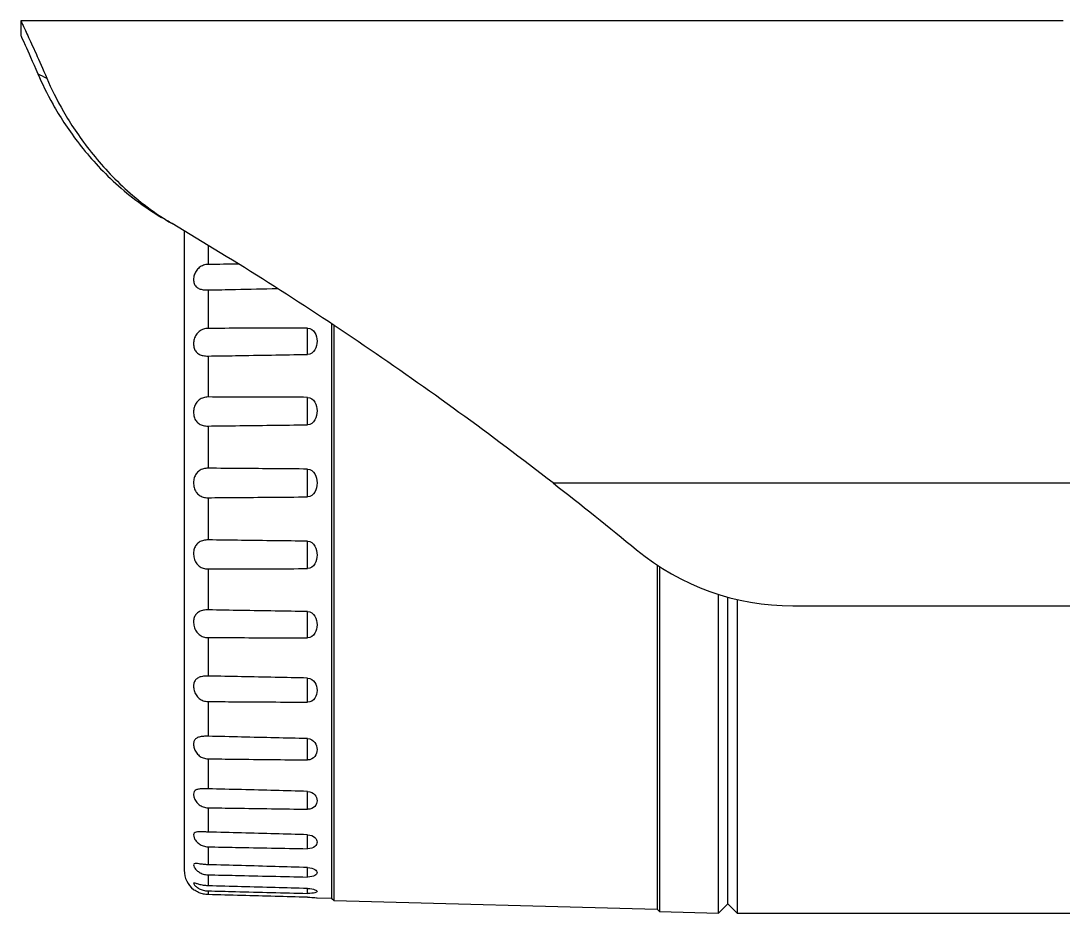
# Model space of a CAD drawing. Header units: millimetres. Extents: x 89860 to 502050, y -351975 to 882300.
# Drawn here: x 362672.8 to 362912.9, y -276699 to -276493.6 of the extents above; entities that cross this region are included whole.
import ezdxf

# ---------------------------------------------------------------- set-up
doc = ezdxf.new("R2010")
doc.units = ezdxf.units.MM
doc.header["$LTSCALE"] = 150
doc.layers.add('-----20 General Symbol', color=3, linetype='Continuous')
doc.layers.add('-----29 Cable Schedule', color=1, linetype='Continuous')

# ---------------------------------------------------------------- blocks, each defined once
blk = doc.blocks.new('A$C93139d4c')
at = {"layer": '-----20 General Symbol'}
for p, q in [((-31074.26, -18387.25), (-31554.34, -18387.25)), ((-31554.34, -18387.25), (-31554.34, -18394.04)), ((-31479.08, -18483.91), (-31479.08, -18600)), ((-31468.06, -18490.57), (-31468.06, -18499.38)), ((-31468.06, -18511.13), (-31468.06, -18528.81)), ((-31422.35, -18540.8), (-31422.35, -18528.75)), ((-31411.18, -18526.73), (-31411.18, -18600)), ((-31410.08, -18792.27), (-31410.08, -18527.47)), ((-31468.06, -18541.56), (-31468.06, -18560.41)), ((-31422.35, -18573.2), (-31422.35, -18560.57)), ((-31468.06, -18573.78), (-31468.06, -18593.22)), ((-31422.35, -18606.41), (-31422.35, -18593.59)), ((-31479.08, -18600), (-31479.08, -18778.31)), ((-31411.18, -18600), (-31411.18, -18791.14)), ((-31309.22, -18600), (-30694.29, -18600)), ((-31468.06, -18606.78), (-31468.06, -18626.22)), ((-31422.35, -18639.43), (-31422.35, -18626.8)), ((-31468.06, -18639.59), (-31468.06, -18658.44)), ((-31261.24, -18637.8), (-31261.24, -18796.19)), ((-31260.14, -18638.5), (-31260.14, -18797.33)), ((-31232.95, -18798.04), (-31232.95, -18651.32)), ((-31228.71, -18793.79), (-31228.71, -18652.55)), ((-31224.46, -18653.62), (-31224.46, -18798.04)), ((-31422.35, -18671.25), (-31422.35, -18659.2)), ((-31198.78, -18656.58), (-30722.58, -18656.58)), ((-31468.06, -18671.19), (-31468.06, -18688.87)), ((-31422.35, -18700.91), (-31422.35, -18689.8)), ((-31468.06, -18700.62), (-31468.06, -18716.61)), ((-31422.35, -18727.5), (-31422.35, -18717.67)), ((-31468.06, -18727), (-31468.06, -18740.8)), ((-31422.35, -18750.21), (-31422.35, -18741.97)), ((-31468.06, -18749.52), (-31468.06, -18760.72)), ((-31422.35, -18768.36), (-31422.35, -18761.95)), ((-31468.06, -18767.5), (-31468.06, -18775.75)), ((-31468.06, -18780.39), (-31468.06, -18785.44)), ((-31422.35, -18781.4), (-31422.35, -18777.01)), ((-31468.06, -18787.8), (-31468.06, -18789.5)), ((-31422.35, -18788.92), (-31422.35, -18786.69)), ((-31417.89, -18790.93), (-31411.18, -18791.11)), ((-31411.18, -18791.14), (-31410.08, -18792.27)), ((-31410.08, -18792.27), (-31261.24, -18796.17)), ((-31232.95, -18798.04), (-31228.71, -18793.79)), ((-31228.71, -18793.79), (-31224.46, -18798.04)), ((-31261.24, -18796.19), (-31260.14, -18797.33)), ((-31260.14, -18797.33), (-31232.95, -18798.04)), ((-31224.46, -18798.04), (-30930.24, -18798.04))]:
    blk.add_line(p, q, dxfattribs=at)
at = {"layer": '-----20 General Symbol', "extrusion": (6.12303e-17, 0, -1)}
blk.add_arc((32353.3, -19945.55), 1703.12, 127.8096, 129.46793, dxfattribs=at)
at = {"layer": '-----20 General Symbol'}
for centre, radius, start, end in [((-31198.78, -18543.42), 113.16, 230.5321, 270), ((-31467.77, -18778.31), 11.32, 180, 231.6492)]:
    blk.add_arc(centre, radius, start, end, dxfattribs=at)
for points, knots in [([(-31554.34, -18387.25), (-31554.34, -18387.24), (-31554.07, -18387.82), (-31552.99, -18390.09), (-31552.2, -18391.78), (-31549.09, -18398.47), (-31546.02, -18405.19), (-31542.38, -18413.69)], [0, 0, 0, 0, 0.249986, 0.249986, 0.49999, 0.49999, 1, 1, 1, 1]), ([(-31554.34, -18394.04), (-31554.34, -18394.04), (-31554.34, -18394.04), (-31554.34, -18394.04), (-31553.66, -18395.51), (-31550.95, -18401.48), (-31548.98, -18405.88), (-31546.5, -18411.66)], [0, 0, 0, 0, 0.000065, 0.000065, 0.500032, 0.500032, 1, 1, 1, 1]), ([(-31546.5, -18411.66), (-31544.72, -18415.81), (-31542.45, -18420.55), (-31536.53, -18431.03), (-31532.83, -18436.82), (-31523.67, -18448.84), (-31518.28, -18454.98), (-31505.4, -18466.97), (-31497.97, -18472.76), (-31489.53, -18477.73)], [0, 0, 0, 0, 0.25, 0.25, 0.5, 0.5, 0.75, 0.75, 1, 1, 1, 1]), ([(-31542.38, -18413.69), (-31540.37, -18418.38), (-31537.86, -18423.54), (-31531.5, -18434.56), (-31527.62, -18440.47), (-31518.18, -18452.55), (-31512.74, -18458.58), (-31500.03, -18470.21), (-31492.75, -18475.8), (-31484.65, -18480.61)], [0, 0, 0, 0, 0.25, 0.25, 0.5, 0.5, 0.75, 0.75, 1, 1, 1, 1]), ([(-31309.22, -18600), (-31337.98, -18577.68), (-31366.97, -18556.66), (-31410.86, -18526.85), (-31425.55, -18517.2), (-31455.05, -18498.47), (-31469.91, -18489.35), (-31484.65, -18480.61)], [0, 0, 0, 0, 0.5, 0.5, 0.75, 0.75, 1, 1, 1, 1]), ([(-31468.06, -18499.38), (-31468.8, -18499.38), (-31469.54, -18499.51), (-31470.93, -18499.99), (-31471.59, -18500.36), (-31472.73, -18501.27), (-31473.22, -18501.83), (-31473.98, -18503.02), (-31474.27, -18503.66), (-31474.67, -18504.97), (-31474.78, -18505.64), (-31474.8, -18506.94), (-31474.71, -18507.58), (-31474.33, -18508.71), (-31474.02, -18509.21), (-31473.21, -18510.01), (-31472.71, -18510.32), (-31471.59, -18510.76), (-31470.96, -18510.91), (-31469.62, -18511.1), (-31468.89, -18511.14), (-31468.14, -18511.13), (-31468.1, -18511.13), (-31468.06, -18511.13)], [0, 0, 0, 0, 0.100007, 0.100007, 0.200234, 0.200234, 0.298337, 0.298337, 0.394029, 0.394029, 0.493029, 0.493029, 0.597074, 0.597074, 0.701745, 0.701745, 0.801477, 0.801477, 0.897233, 0.897233, 0.994918, 0.994918, 1, 1, 1, 1]), ([(-31468.06, -18511.13), (-31463.88, -18511.04), (-31459.69, -18510.96), (-31449.05, -18510.75), (-31442.59, -18510.61), (-31436.14, -18510.48)], [0, 0, 0, 0, 0.393445, 0.393445, 1, 1, 1, 1]), ([(-31468.06, -18528.81), (-31468.8, -18528.82), (-31469.54, -18528.93), (-31470.93, -18529.4), (-31471.59, -18529.75), (-31472.73, -18530.65), (-31473.22, -18531.21), (-31473.98, -18532.41), (-31474.27, -18533.07), (-31474.67, -18534.43), (-31474.78, -18535.15), (-31474.8, -18536.56), (-31474.71, -18537.27), (-31474.33, -18538.54), (-31474.02, -18539.13), (-31473.21, -18540.08), (-31472.71, -18540.47), (-31471.59, -18541.04), (-31470.96, -18541.25), (-31469.62, -18541.51), (-31468.89, -18541.57), (-31468.14, -18541.56), (-31468.1, -18541.56), (-31468.06, -18541.56)], [0, 0, 0, 0, 0.100007, 0.100007, 0.200234, 0.200234, 0.298337, 0.298337, 0.394029, 0.394029, 0.493029, 0.493029, 0.597074, 0.597074, 0.701745, 0.701745, 0.801477, 0.801477, 0.897233, 0.897233, 0.994918, 0.994918, 1, 1, 1, 1]), ([(-31422.35, -18528.75), (-31427.32, -18528.75), (-31432.28, -18528.76), (-31447.52, -18528.78), (-31457.79, -18528.8), (-31468.06, -18528.81)], [0, 0, 0, 0, 0.325856, 0.325856, 1, 1, 1, 1]), ([(-31422.35, -18528.75), (-31420.89, -18528.75), (-31419.58, -18529.64), (-31418.15, -18531.97), (-31417.89, -18533.33), (-31417.89, -18536.06), (-31418.14, -18537.44), (-31419.58, -18539.83), (-31420.89, -18540.78), (-31422.35, -18540.8)], [0, 0, 0, 0, 0.25, 0.25, 0.5, 0.5, 0.75, 0.75, 1, 1, 1, 1]), ([(-31468.06, -18541.56), (-31463.88, -18541.5), (-31459.69, -18541.43), (-31444.45, -18541.17), (-31433.4, -18540.99), (-31422.35, -18540.8)], [0, 0, 0, 0, 0.274778, 0.274778, 1, 1, 1, 1]), ([(-31468.06, -18560.41), (-31468.8, -18560.41), (-31469.54, -18560.52), (-31470.93, -18560.95), (-31471.59, -18561.29), (-31472.73, -18562.14), (-31473.22, -18562.68), (-31473.98, -18563.86), (-31474.27, -18564.51), (-31474.67, -18565.89), (-31474.78, -18566.63), (-31474.8, -18568.1), (-31474.71, -18568.85), (-31474.33, -18570.24), (-31474.02, -18570.9), (-31473.21, -18571.98), (-31472.71, -18572.43), (-31471.59, -18573.12), (-31470.96, -18573.37), (-31469.62, -18573.7), (-31468.89, -18573.78), (-31468.14, -18573.78), (-31468.1, -18573.78), (-31468.06, -18573.78)], [0, 0, 0, 0, 0.100007, 0.100007, 0.200234, 0.200234, 0.298337, 0.298337, 0.394029, 0.394029, 0.493029, 0.493029, 0.597074, 0.597074, 0.701745, 0.701745, 0.801477, 0.801477, 0.897233, 0.897233, 0.994918, 0.994918, 1, 1, 1, 1]), ([(-31422.35, -18560.57), (-31427.32, -18560.55), (-31432.28, -18560.53), (-31447.52, -18560.48), (-31457.79, -18560.45), (-31468.06, -18560.41)], [0, 0, 0, 0, 0.325856, 0.325856, 1, 1, 1, 1]), ([(-31422.35, -18560.57), (-31420.89, -18560.57), (-31419.58, -18561.53), (-31418.15, -18563.98), (-31417.89, -18565.42), (-31417.89, -18568.27), (-31418.14, -18569.72), (-31419.58, -18572.2), (-31420.89, -18573.18), (-31422.35, -18573.2)], [0, 0, 0, 0, 0.25, 0.25, 0.5, 0.5, 0.75, 0.75, 1, 1, 1, 1]), ([(-31468.06, -18573.78), (-31463.88, -18573.72), (-31459.69, -18573.67), (-31444.45, -18573.48), (-31433.4, -18573.34), (-31422.35, -18573.2)], [0, 0, 0, 0, 0.274778, 0.274778, 1, 1, 1, 1]), ([(-31468.06, -18593.22), (-31468.8, -18593.21), (-31469.54, -18593.3), (-31470.93, -18593.69), (-31471.59, -18593.99), (-31472.73, -18594.78), (-31473.22, -18595.28), (-31473.98, -18596.4), (-31474.27, -18597.04), (-31474.67, -18598.38), (-31474.78, -18599.12), (-31474.8, -18600.61), (-31474.71, -18601.39), (-31474.33, -18602.85), (-31474.02, -18603.55), (-31473.21, -18604.73), (-31472.71, -18605.23), (-31471.59, -18606.01), (-31470.96, -18606.3), (-31469.62, -18606.68), (-31468.89, -18606.78), (-31468.14, -18606.78), (-31468.1, -18606.78), (-31468.06, -18606.78)], [0, 0, 0, 0, 0.100007, 0.100007, 0.200234, 0.200234, 0.298337, 0.298337, 0.394029, 0.394029, 0.493029, 0.493029, 0.597074, 0.597074, 0.701745, 0.701745, 0.801477, 0.801477, 0.897233, 0.897233, 0.994918, 0.994918, 1, 1, 1, 1]), ([(-31422.35, -18593.59), (-31427.32, -18593.55), (-31432.28, -18593.5), (-31447.52, -18593.38), (-31457.79, -18593.3), (-31468.06, -18593.22)], [0, 0, 0, 0, 0.325856, 0.325856, 1, 1, 1, 1]), ([(-31422.35, -18593.59), (-31420.89, -18593.6), (-31419.58, -18594.58), (-31418.15, -18597.08), (-31417.89, -18598.55), (-31417.89, -18601.45), (-31418.14, -18602.91), (-31419.58, -18605.42), (-31420.89, -18606.4), (-31422.35, -18606.41)], [0, 0, 0, 0, 0.25, 0.25, 0.5, 0.5, 0.75, 0.75, 1, 1, 1, 1]), ([(-31468.06, -18606.78), (-31463.88, -18606.75), (-31459.69, -18606.72), (-31444.45, -18606.6), (-31433.4, -18606.51), (-31422.35, -18606.41)], [0, 0, 0, 0, 0.274778, 0.274778, 1, 1, 1, 1]), ([(-31468.06, -18626.22), (-31468.8, -18626.22), (-31469.54, -18626.29), (-31470.93, -18626.62), (-31471.59, -18626.88), (-31472.73, -18627.58), (-31473.22, -18628.03), (-31473.98, -18629.06), (-31474.27, -18629.65), (-31474.67, -18630.93), (-31474.78, -18631.64), (-31474.8, -18633.1), (-31474.71, -18633.88), (-31474.33, -18635.36), (-31474.02, -18636.09), (-31473.21, -18637.33), (-31472.71, -18637.87), (-31471.59, -18638.71), (-31470.96, -18639.03), (-31469.62, -18639.46), (-31468.89, -18639.58), (-31468.14, -18639.59), (-31468.1, -18639.59), (-31468.06, -18639.59)], [0, 0, 0, 0, 0.100007, 0.100007, 0.200234, 0.200234, 0.298337, 0.298337, 0.394029, 0.394029, 0.493029, 0.493029, 0.597074, 0.597074, 0.701745, 0.701745, 0.801477, 0.801477, 0.897233, 0.897233, 0.994918, 0.994918, 1, 1, 1, 1]), ([(-31422.35, -18626.8), (-31427.32, -18626.74), (-31432.28, -18626.67), (-31447.52, -18626.48), (-31457.79, -18626.35), (-31468.06, -18626.22)], [0, 0, 0, 0, 0.325856, 0.325856, 1, 1, 1, 1]), ([(-31422.35, -18626.8), (-31420.89, -18626.82), (-31419.58, -18627.79), (-31418.15, -18630.28), (-31417.89, -18631.73), (-31417.89, -18634.58), (-31418.14, -18636.02), (-31419.58, -18638.47), (-31420.89, -18639.43), (-31422.35, -18639.43)], [0, 0, 0, 0, 0.25, 0.25, 0.5, 0.5, 0.75, 0.75, 1, 1, 1, 1]), ([(-31468.06, -18639.59), (-31463.88, -18639.57), (-31459.69, -18639.56), (-31444.45, -18639.51), (-31433.4, -18639.47), (-31422.35, -18639.43)], [0, 0, 0, 0, 0.274778, 0.274778, 1, 1, 1, 1]), ([(-31468.06, -18658.44), (-31468.8, -18658.42), (-31469.54, -18658.48), (-31470.93, -18658.74), (-31471.59, -18658.96), (-31472.73, -18659.54), (-31473.22, -18659.93), (-31473.98, -18660.83), (-31474.27, -18661.36), (-31474.67, -18662.53), (-31474.78, -18663.19), (-31474.8, -18664.59), (-31474.71, -18665.34), (-31474.33, -18666.81), (-31474.02, -18667.54), (-31473.21, -18668.8), (-31472.71, -18669.36), (-31471.59, -18670.24), (-31470.96, -18670.58), (-31469.62, -18671.05), (-31468.89, -18671.17), (-31468.14, -18671.19), (-31468.1, -18671.19), (-31468.06, -18671.19)], [0, 0, 0, 0, 0.100007, 0.100007, 0.200234, 0.200234, 0.298337, 0.298337, 0.394029, 0.394029, 0.493029, 0.493029, 0.597074, 0.597074, 0.701745, 0.701745, 0.801477, 0.801477, 0.897233, 0.897233, 0.994918, 0.994918, 1, 1, 1, 1]), ([(-31422.35, -18659.2), (-31427.32, -18659.12), (-31432.28, -18659.03), (-31447.52, -18658.78), (-31457.79, -18658.61), (-31468.06, -18658.44)], [0, 0, 0, 0, 0.325856, 0.325856, 1, 1, 1, 1]), ([(-31422.35, -18659.2), (-31420.89, -18659.22), (-31419.58, -18660.17), (-31418.15, -18662.55), (-31417.89, -18663.94), (-31417.89, -18666.67), (-31418.14, -18668.03), (-31419.58, -18670.35), (-31420.89, -18671.25), (-31422.35, -18671.25)], [0, 0, 0, 0, 0.25, 0.25, 0.5, 0.5, 0.75, 0.75, 1, 1, 1, 1]), ([(-31468.06, -18671.19), (-31463.88, -18671.19), (-31459.69, -18671.2), (-31444.45, -18671.22), (-31433.4, -18671.24), (-31422.35, -18671.25)], [0, 0, 0, 0, 0.274778, 0.274778, 1, 1, 1, 1]), ([(-31468.06, -18688.87), (-31468.8, -18688.86), (-31469.54, -18688.89), (-31470.93, -18689.08), (-31471.59, -18689.24), (-31472.73, -18689.69), (-31473.22, -18690), (-31473.98, -18690.75), (-31474.27, -18691.2), (-31474.67, -18692.24), (-31474.78, -18692.83), (-31474.8, -18694.11), (-31474.71, -18694.82), (-31474.33, -18696.22), (-31474.02, -18696.93), (-31473.21, -18698.18), (-31472.71, -18698.75), (-31471.59, -18699.64), (-31470.96, -18699.99), (-31469.62, -18700.47), (-31468.89, -18700.61), (-31468.14, -18700.62), (-31468.1, -18700.62), (-31468.06, -18700.62)], [0, 0, 0, 0, 0.100007, 0.100007, 0.200234, 0.200234, 0.298337, 0.298337, 0.394029, 0.394029, 0.493029, 0.493029, 0.597074, 0.597074, 0.701745, 0.701745, 0.801477, 0.801477, 0.897233, 0.897233, 0.994918, 0.994918, 1, 1, 1, 1]), ([(-31422.35, -18689.8), (-31427.32, -18689.7), (-31432.28, -18689.6), (-31447.52, -18689.29), (-31457.79, -18689.08), (-31468.06, -18688.87)], [0, 0, 0, 0, 0.325856, 0.325856, 1, 1, 1, 1]), ([(-31422.35, -18689.8), (-31420.89, -18689.83), (-31419.58, -18690.71), (-31418.15, -18692.93), (-31417.89, -18694.21), (-31417.89, -18696.72), (-31418.14, -18697.97), (-31419.58, -18700.1), (-31420.89, -18700.92), (-31422.35, -18700.91)], [0, 0, 0, 0, 0.25, 0.25, 0.5, 0.5, 0.75, 0.75, 1, 1, 1, 1]), ([(-31468.06, -18700.62), (-31463.88, -18700.65), (-31459.69, -18700.68), (-31444.45, -18700.77), (-31433.4, -18700.84), (-31422.35, -18700.91)], [0, 0, 0, 0, 0.274778, 0.274778, 1, 1, 1, 1]), ([(-31468.06, -18716.61), (-31468.8, -18716.59), (-31469.54, -18716.6), (-31470.93, -18716.71), (-31471.59, -18716.81), (-31472.73, -18717.12), (-31473.22, -18717.34), (-31473.98, -18717.92), (-31474.27, -18718.28), (-31474.67, -18719.14), (-31474.78, -18719.65), (-31474.8, -18720.78), (-31474.71, -18721.42), (-31474.33, -18722.71), (-31474.02, -18723.38), (-31473.21, -18724.58), (-31472.71, -18725.13), (-31471.59, -18726.01), (-31470.96, -18726.36), (-31469.62, -18726.84), (-31468.89, -18726.98), (-31468.14, -18727), (-31468.1, -18727), (-31468.06, -18727)], [0, 0, 0, 0, 0.100007, 0.100007, 0.200234, 0.200234, 0.298337, 0.298337, 0.394029, 0.394029, 0.493029, 0.493029, 0.597074, 0.597074, 0.701745, 0.701745, 0.801477, 0.801477, 0.897233, 0.897233, 0.994918, 0.994918, 1, 1, 1, 1]), ([(-31422.35, -18717.67), (-31427.32, -18717.55), (-31432.28, -18717.44), (-31447.52, -18717.08), (-31457.79, -18716.85), (-31468.06, -18716.61)], [0, 0, 0, 0, 0.325856, 0.325856, 1, 1, 1, 1]), ([(-31422.35, -18717.67), (-31420.89, -18717.71), (-31419.58, -18718.5), (-31418.15, -18720.48), (-31417.89, -18721.62), (-31417.89, -18723.84), (-31418.14, -18724.94), (-31419.58, -18726.8), (-31420.89, -18727.51), (-31422.35, -18727.5)], [0, 0, 0, 0, 0.25, 0.25, 0.5, 0.5, 0.75, 0.75, 1, 1, 1, 1]), ([(-31468.06, -18727), (-31463.88, -18727.05), (-31459.69, -18727.09), (-31444.45, -18727.26), (-31433.4, -18727.38), (-31422.35, -18727.5)], [0, 0, 0, 0, 0.274778, 0.274778, 1, 1, 1, 1]), ([(-31468.06, -18740.8), (-31468.8, -18740.78), (-31469.54, -18740.77), (-31470.93, -18740.79), (-31471.59, -18740.83), (-31472.73, -18740.99), (-31473.22, -18741.12), (-31473.98, -18741.5), (-31474.27, -18741.76), (-31474.67, -18742.42), (-31474.78, -18742.83), (-31474.8, -18743.77), (-31474.71, -18744.33), (-31474.33, -18745.47), (-31474.02, -18746.08), (-31473.21, -18747.19), (-31472.71, -18747.71), (-31471.59, -18748.55), (-31470.96, -18748.89), (-31469.62, -18749.36), (-31468.89, -18749.5), (-31468.14, -18749.52), (-31468.1, -18749.52), (-31468.06, -18749.52)], [0, 0, 0, 0, 0.100007, 0.100007, 0.200234, 0.200234, 0.298337, 0.298337, 0.394029, 0.394029, 0.493029, 0.493029, 0.597074, 0.597074, 0.701745, 0.701745, 0.801477, 0.801477, 0.897233, 0.897233, 0.994918, 0.994918, 1, 1, 1, 1]), ([(-31422.35, -18741.97), (-31427.32, -18741.84), (-31432.28, -18741.71), (-31447.52, -18741.32), (-31457.79, -18741.06), (-31468.06, -18740.8)], [0, 0, 0, 0, 0.325856, 0.325856, 1, 1, 1, 1]), ([(-31422.35, -18741.97), (-31420.89, -18742.01), (-31419.58, -18742.69), (-31418.15, -18744.37), (-31417.89, -18745.33), (-31417.89, -18747.2), (-31418.14, -18748.11), (-31419.58, -18749.65), (-31420.89, -18750.23), (-31422.35, -18750.21)], [0, 0, 0, 0, 0.25, 0.25, 0.5, 0.5, 0.75, 0.75, 1, 1, 1, 1]), ([(-31468.06, -18749.52), (-31463.88, -18749.59), (-31459.69, -18749.65), (-31444.45, -18749.88), (-31433.4, -18750.05), (-31422.35, -18750.21)], [0, 0, 0, 0, 0.274778, 0.274778, 1, 1, 1, 1]), ([(-31468.06, -18760.72), (-31468.8, -18760.7), (-31469.54, -18760.66), (-31470.93, -18760.6), (-31471.59, -18760.57), (-31472.73, -18760.57), (-31473.22, -18760.6), (-31473.98, -18760.79), (-31474.27, -18760.94), (-31474.67, -18761.37), (-31474.78, -18761.67), (-31474.8, -18762.4), (-31474.71, -18762.85), (-31474.33, -18763.81), (-31474.02, -18764.34), (-31473.21, -18765.33), (-31472.71, -18765.8), (-31471.59, -18766.58), (-31470.96, -18766.9), (-31469.62, -18767.34), (-31468.89, -18767.47), (-31468.14, -18767.5), (-31468.1, -18767.5), (-31468.06, -18767.5)], [0, 0, 0, 0, 0.100007, 0.100007, 0.200234, 0.200234, 0.298337, 0.298337, 0.394029, 0.394029, 0.493029, 0.493029, 0.597074, 0.597074, 0.701745, 0.701745, 0.801477, 0.801477, 0.897233, 0.897233, 0.994918, 0.994918, 1, 1, 1, 1]), ([(-31422.35, -18761.95), (-31427.32, -18761.82), (-31432.28, -18761.68), (-31447.52, -18761.27), (-31457.79, -18760.99), (-31468.06, -18760.72)], [0, 0, 0, 0, 0.325856, 0.325856, 1, 1, 1, 1]), ([(-31422.35, -18761.95), (-31420.89, -18761.99), (-31419.58, -18762.54), (-31418.15, -18763.87), (-31417.89, -18764.63), (-31417.89, -18766.08), (-31418.14, -18766.78), (-31419.58, -18767.96), (-31420.89, -18768.39), (-31422.35, -18768.36)], [0, 0, 0, 0, 0.25, 0.25, 0.5, 0.5, 0.75, 0.75, 1, 1, 1, 1]), ([(-31468.06, -18767.5), (-31463.88, -18767.58), (-31459.69, -18767.66), (-31444.45, -18767.95), (-31433.4, -18768.16), (-31422.35, -18768.36)], [0, 0, 0, 0, 0.274778, 0.274778, 1, 1, 1, 1]), ([(-31468.06, -18775.75), (-31468.8, -18775.73), (-31469.54, -18775.67), (-31470.93, -18775.53), (-31471.59, -18775.43), (-31472.73, -18775.28), (-31473.22, -18775.21), (-31473.98, -18775.18), (-31474.27, -18775.22), (-31474.67, -18775.42), (-31474.78, -18775.6), (-31474.8, -18776.09), (-31474.71, -18776.42), (-31474.33, -18777.17), (-31474.02, -18777.61), (-31473.21, -18778.44), (-31472.71, -18778.86), (-31471.59, -18779.54), (-31470.96, -18779.83), (-31469.62, -18780.24), (-31468.89, -18780.36), (-31468.14, -18780.39), (-31468.1, -18780.39), (-31468.06, -18780.39)], [0, 0, 0, 0, 0.100007, 0.100007, 0.200234, 0.200234, 0.298337, 0.298337, 0.394029, 0.394029, 0.493029, 0.493029, 0.597074, 0.597074, 0.701745, 0.701745, 0.801477, 0.801477, 0.897233, 0.897233, 0.994918, 0.994918, 1, 1, 1, 1]), ([(-31422.35, -18777.01), (-31427.32, -18776.87), (-31432.28, -18776.74), (-31447.52, -18776.31), (-31457.79, -18776.03), (-31468.06, -18775.75)], [0, 0, 0, 0, 0.325856, 0.325856, 1, 1, 1, 1]), ([(-31468.06, -18780.39), (-31463.88, -18780.48), (-31459.69, -18780.57), (-31444.45, -18780.91), (-31433.4, -18781.16), (-31422.35, -18781.4)], [0, 0, 0, 0, 0.274778, 0.274778, 1, 1, 1, 1]), ([(-31422.35, -18777.01), (-31420.89, -18777.05), (-31419.58, -18777.45), (-31418.15, -18778.4), (-31417.89, -18778.92), (-31417.89, -18779.91), (-31418.14, -18780.39), (-31419.58, -18781.16), (-31420.89, -18781.43), (-31422.35, -18781.4)], [0, 0, 0, 0, 0.25, 0.25, 0.5, 0.5, 0.75, 0.75, 1, 1, 1, 1]), ([(-31468.06, -18785.44), (-31468.8, -18785.42), (-31469.54, -18785.35), (-31470.93, -18785.12), (-31471.59, -18784.97), (-31472.73, -18784.65), (-31473.22, -18784.5), (-31473.98, -18784.26), (-31474.27, -18784.18), (-31474.67, -18784.14), (-31474.78, -18784.19), (-31474.8, -18784.43), (-31474.71, -18784.63), (-31474.33, -18785.16), (-31474.02, -18785.48), (-31473.21, -18786.14), (-31472.71, -18786.48), (-31471.59, -18787.05), (-31470.96, -18787.3), (-31469.62, -18787.66), (-31468.89, -18787.77), (-31468.14, -18787.79), (-31468.1, -18787.79), (-31468.06, -18787.8)], [0, 0, 0, 0, 0.100007, 0.100007, 0.200234, 0.200234, 0.298337, 0.298337, 0.394029, 0.394029, 0.493029, 0.493029, 0.597074, 0.597074, 0.701745, 0.701745, 0.801477, 0.801477, 0.897233, 0.897233, 0.994918, 0.994918, 1, 1, 1, 1]), ([(-31422.35, -18786.7), (-31427.32, -18786.56), (-31432.28, -18786.42), (-31447.52, -18786), (-31457.79, -18785.72), (-31468.06, -18785.44)], [0, 0, 0, 0, 0.325856, 0.325856, 1, 1, 1, 1]), ([(-31468.06, -18789.5), (-31468.8, -18789.48), (-31469.54, -18789.39), (-31470.93, -18789.09), (-31471.59, -18788.88), (-31472.73, -18788.42), (-31473.22, -18788.17), (-31473.98, -18787.74), (-31474.27, -18787.54), (-31474.67, -18787.27), (-31474.78, -18787.19), (-31474.79, -18787.18), (-31474.79, -18787.18), (-31474.79, -18787.18)], [0, 0, 0, 0, 0.200027, 0.200027, 0.400495, 0.400495, 0.596714, 0.596714, 0.788112, 0.788112, 0.986125, 0.986125, 1, 1, 1, 1]), ([(-31468.06, -18787.8), (-31463.88, -18787.9), (-31459.69, -18788), (-31444.45, -18788.38), (-31433.4, -18788.65), (-31422.35, -18788.92)], [0, 0, 0, 0, 0.274778, 0.274778, 1, 1, 1, 1]), ([(-31422.35, -18790.71), (-31427.32, -18790.58), (-31432.28, -18790.44), (-31447.52, -18790.04), (-31457.79, -18789.77), (-31468.06, -18789.5)], [0, 0, 0, 0, 0.325856, 0.325856, 1, 1, 1, 1]), ([(-31422.35, -18786.7), (-31420.89, -18786.74), (-31419.58, -18786.97), (-31418.15, -18787.5), (-31417.89, -18787.78), (-31417.89, -18788.28), (-31418.14, -18788.51), (-31419.58, -18788.86), (-31420.89, -18788.96), (-31422.35, -18788.92)], [0, 0, 0, 0, 0.25, 0.25, 0.5, 0.5, 0.75, 0.75, 1, 1, 1, 1]), ([(-31422.35, -18790.71), (-31420.89, -18790.75), (-31419.58, -18790.81), (-31418.15, -18790.91), (-31417.89, -18790.93), (-31417.89, -18790.93), (-31417.89, -18790.93), (-31417.89, -18790.93)], [0, 0, 0, 0, 0.499836, 0.499836, 0.999671, 0.999671, 1, 1, 1, 1])]:
    blk.add_open_spline(points, degree=3, knots=knots, dxfattribs=at)
for points in [[(-31546.5, -18411.66), (-31545.27, -18412.26), (-31543.89, -18412.94), (-31542.38, -18413.69)], [(-31484.65, -18480.61), (-31486.32, -18479.61), (-31487.95, -18478.65), (-31489.53, -18477.73)], [(-31453.89, -18499.29), (-31458.62, -18499.32), (-31463.34, -18499.35), (-31468.06, -18499.38)]]:
    blk.add_open_spline(points, degree=3, dxfattribs=at)

msp = doc.modelspace()

# ---------------------------------------------------------------- block references
at = {"layer": '-----29 Cable Schedule', "xscale": 0.5, "yscale": 0.5, "zscale": 0.5}
msp.add_blockref('A$C93139d4c', (378450, -267300), dxfattribs=at)

doc.saveas('drawing.dxf')
